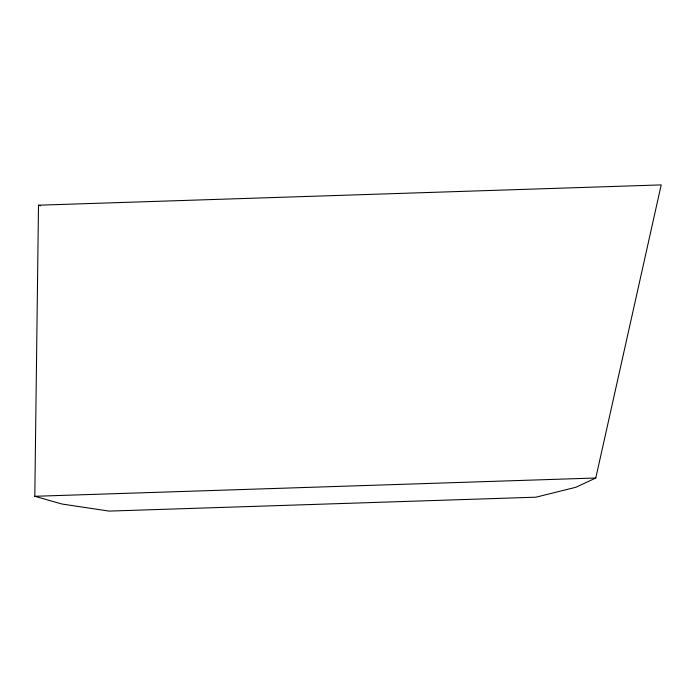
<?xml version="1.0" encoding="UTF-8"?>
<svg xmlns="http://www.w3.org/2000/svg" width="696" height="696" viewBox="0 0 696 696"><rect width="100%" height="100%" fill="white"/><g stroke="black" fill="none" stroke-linecap="round" stroke-linejoin="round"><path stroke-width="1.04" d="M34.8 496.292L38.506 205.198L661.2 184.901L595.785 478.004L575.888 487.27L535.946 497.188L109.089 511.099L61.927 504.017L34.8 496.292L595.785 478.004M38.506 205.198L40.594 205.799"/></g></svg>
